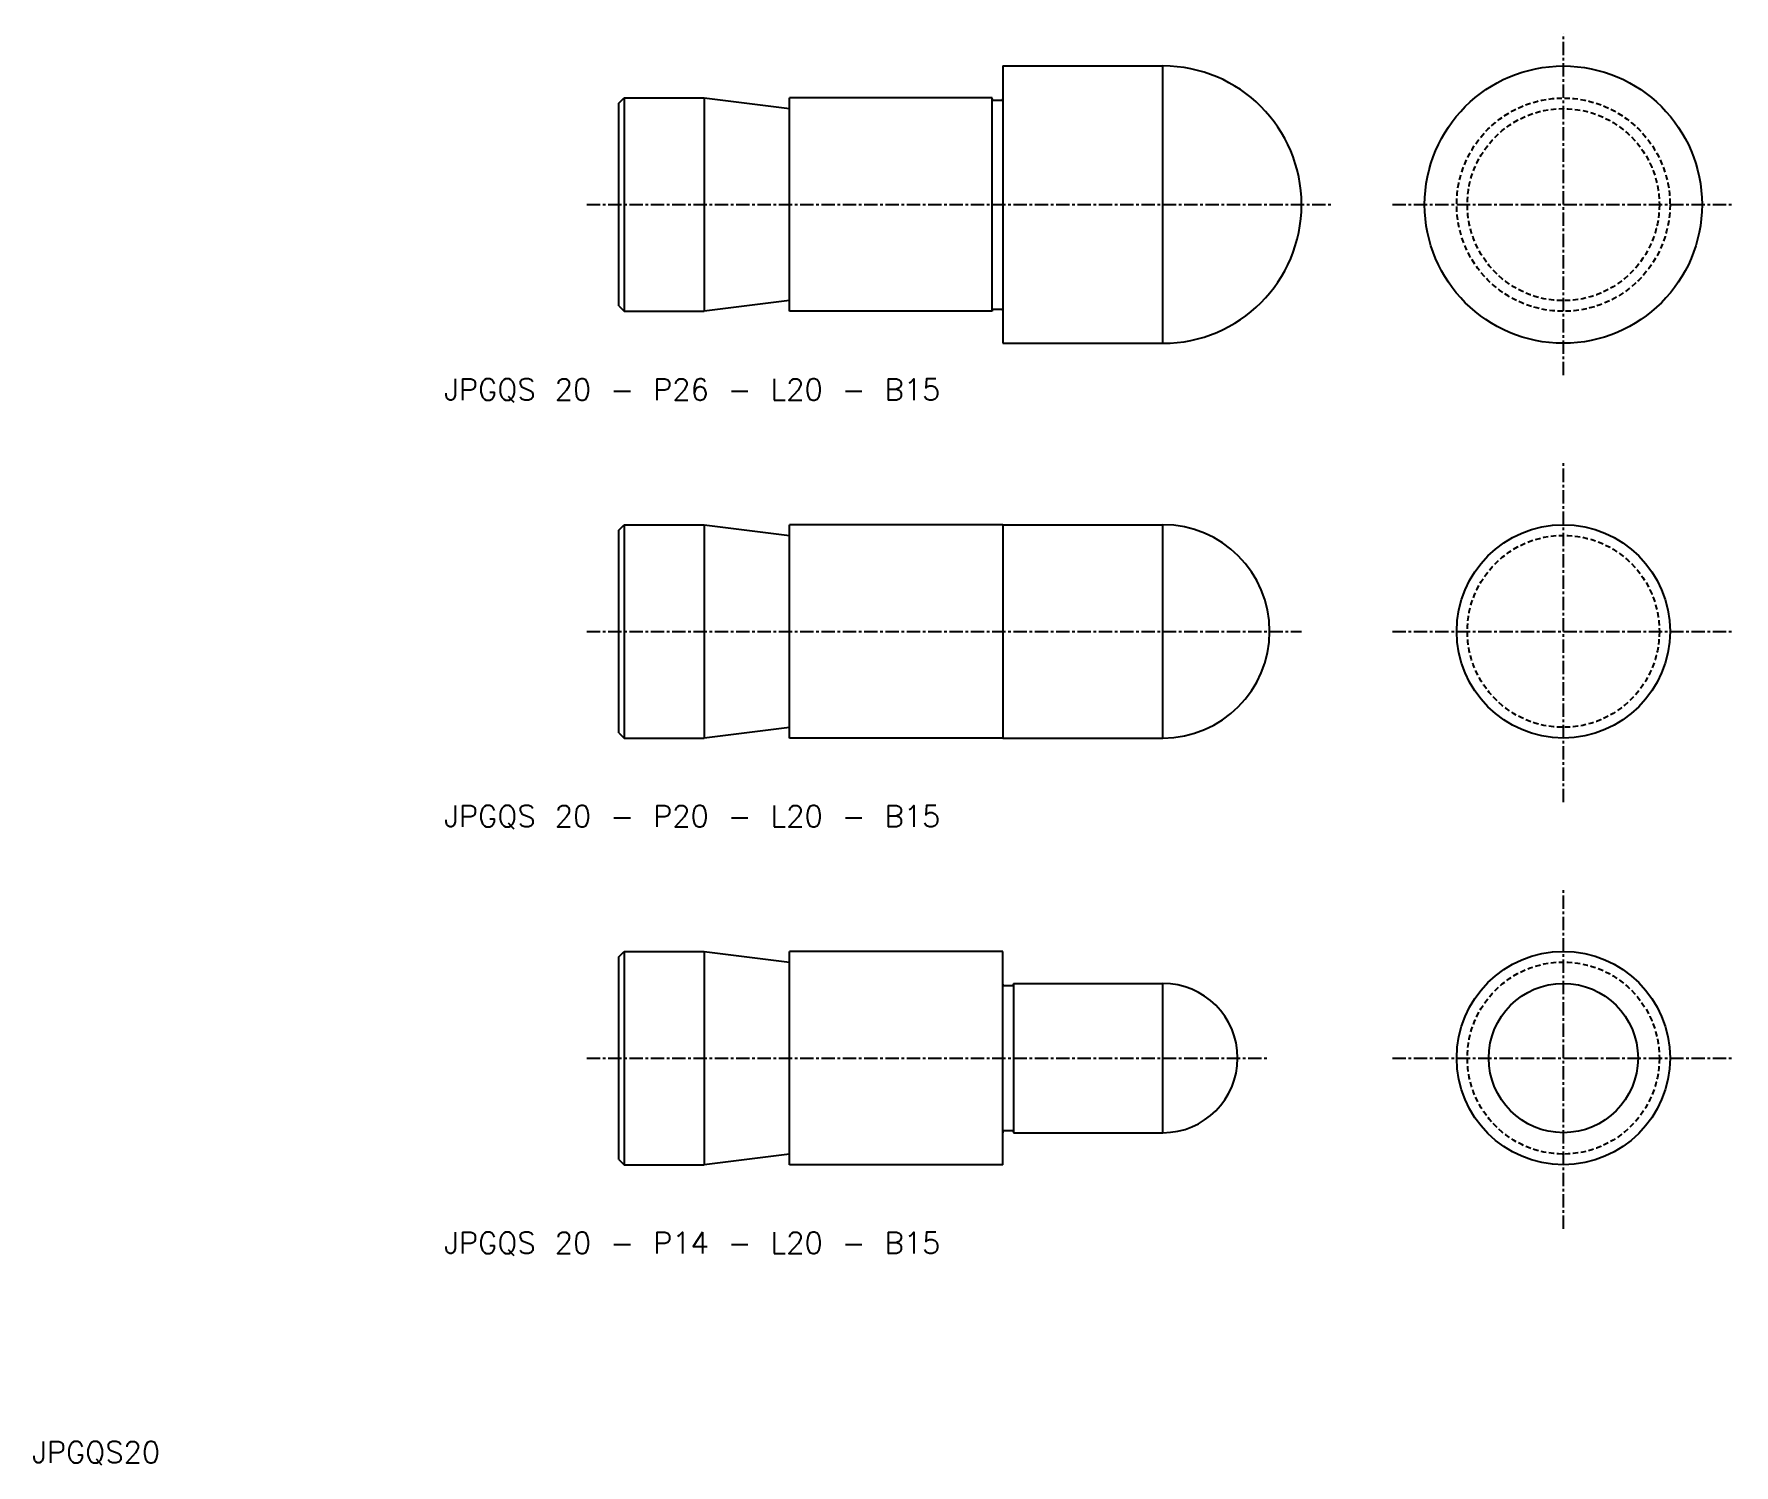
# Model space of a CAD drawing. Extents: x 5 to 165, y 5 to 139.
import ezdxf

# ---------------------------------------------------------------- set-up
doc = ezdxf.new("R2010")
doc.units = 0
doc.linetypes.add('CENTER', pattern=[2, 1.25, -0.25, 0.25, -0.25])
doc.linetypes.add('DASHED', pattern=[0.75, 0.5, -0.25])
doc.layers.get('0').update_dxf_attribs({"linetype": 'CONTINUOUS'})
doc.layers.add('CENTER', color=1, linetype='CENTER')
doc.styles.get("Standard").update_dxf_attribs({"font": 'txt.shx', "width": 0.8, "bigfont": 'bigfont.shx'})

msp = doc.modelspace()

# ---------------------------------------------------------------- linework, layer by layer
at = {"color": 7, "linetype": 'CONTINUOUS'}
for p, q in [((96, 135.96), (111, 135.96)), ((96, 135.96), (96, 109.96)), ((111, 109.96), (111, 135.96)), ((60, 132.46), (60.5, 132.96)), ((60, 113.46), (60, 132.46)), ((60.5, 132.96), (68, 132.96)), ((60.5, 132.96), (60.5, 112.96)), ((68, 132.96), (76, 131.96)), ((68, 132.96), (68, 112.96)), ((95, 132.96), (76, 132.96)), ((76, 112.96), (76, 132.96)), ((95, 132.86), (95, 132.96)), ((95, 112.96), (95, 132.96)), ((95.1, 132.76), (95.9, 132.76)), ((60, 113.46), (60.5, 112.96)), ((76, 113.96), (68, 112.96)), ((95.1, 113.16), (95.9, 113.16)), ((60.5, 112.96), (68, 112.96)), ((95, 112.96), (76, 112.96)), ((95, 113.06), (95, 112.96)), ((96, 109.96), (111, 109.96)), ((60, 92.46), (60.5, 92.96)), ((60, 73.46), (60, 92.46)), ((60.5, 92.96), (68, 92.96)), ((60.5, 92.96), (60.5, 72.96)), ((68, 92.96), (68, 72.96)), ((68, 92.96), (76, 91.96)), ((96, 92.96), (76, 92.96)), ((76, 72.96), (76, 92.96)), ((96, 92.96), (111, 92.96)), ((96, 92.96), (96, 72.96)), ((111, 72.96), (111, 92.96)), ((60, 73.46), (60.5, 72.96)), ((76, 73.96), (68, 72.96)), ((60.5, 72.96), (68, 72.96)), ((96, 72.96), (76, 72.96)), ((96, 72.96), (111, 72.96)), ((60, 52.46), (60.5, 52.96)), ((60.5, 52.96), (68, 52.96)), ((60.5, 52.96), (60.5, 32.96)), ((68, 52.96), (68, 32.96)), ((68, 52.96), (76, 51.96)), ((96, 52.96), (76, 52.96)), ((76, 32.96), (76, 52.96)), ((96, 32.96), (96, 52.96)), ((96, 52.86), (96, 52.96)), ((60, 33.46), (60, 52.46)), ((96.1, 49.76), (96.9, 49.76)), ((97, 49.96), (111, 49.96)), ((97, 49.96), (97, 35.96)), ((111, 35.96), (111, 49.96)), ((96, 36.06), (96, 35.96)), ((96.1, 36.16), (96.9, 36.16)), ((97, 35.96), (111, 35.96)), ((76, 33.96), (68, 32.96)), ((60, 33.46), (60.5, 32.96)), ((60.5, 32.96), (68, 32.96)), ((96, 32.96), (76, 32.96))]:
    msp.add_line(p, q, dxfattribs=at)
for centre, radius in [((148.54, 122.96), 13), ((148.54, 82.96), 10), ((148.54, 42.96), 10), ((148.54, 42.96), 7)]:
    msp.add_circle(centre, radius, dxfattribs=at)
at = {"color": 3, "linetype": 'DASHED'}
for centre, radius in [((148.54, 122.96), 10), ((148.54, 122.96), 9), ((148.54, 82.96), 9), ((148.54, 42.96), 9)]:
    msp.add_circle(centre, radius, dxfattribs=at)
at = {"color": 7, "linetype": 'CONTINUOUS'}
for centre, radius, start, end in [((111, 122.96), 13, 270, 90), ((95.1, 132.86), 0.1, 180, 270), ((95.9, 132.86), 0.1, 270, 0), ((95.1, 113.06), 0.1, 90, 180), ((95.9, 113.06), 0.1, 0, 90), ((111, 82.96), 10, 270, 90), ((96.1, 49.86), 0.1, 180, 270), ((96.9, 49.86), 0.1, 270, 0), ((111, 42.96), 7, 270, 90), ((96.1, 36.06), 0.1, 90, 180), ((96.9, 36.06), 0.1, 0, 90)]:
    msp.add_arc(centre, radius, start, end, dxfattribs=at)
at = {"layer": 'CENTER', "color": 1, "linetype": 'CENTER'}
for p, q in [((148.54, 106.96), (148.54, 138.96)), ((57, 122.96), (127, 122.96)), ((132.54, 122.96), (164.54, 122.96)), ((148.54, 66.96), (148.54, 98.96)), ((57, 82.96), (124, 82.96)), ((132.54, 82.96), (164.54, 82.96)), ((148.54, 26.96), (148.54, 58.96)), ((57, 42.96), (121, 42.96)), ((132.54, 42.96), (164.54, 42.96))]:
    msp.add_line(p, q, dxfattribs=at)

# ---------------------------------------------------------------- texts
at = {"color": 7, "linetype": 'CONTINUOUS'}
for s, p in [('JPGQS 20 - P26 - L20 - B15', (43.63, 104.63)), ('JPGQS 20 - P20 - L20 - B15', (43.63, 64.63)), ('JPGQS 20 - P14 - L20 - B15', (43.63, 24.63)), ('JPGQS20', (5, 5))]:
    msp.add_text(s, height=2, dxfattribs=at).set_placement(p)

doc.saveas('drawing.dxf')
